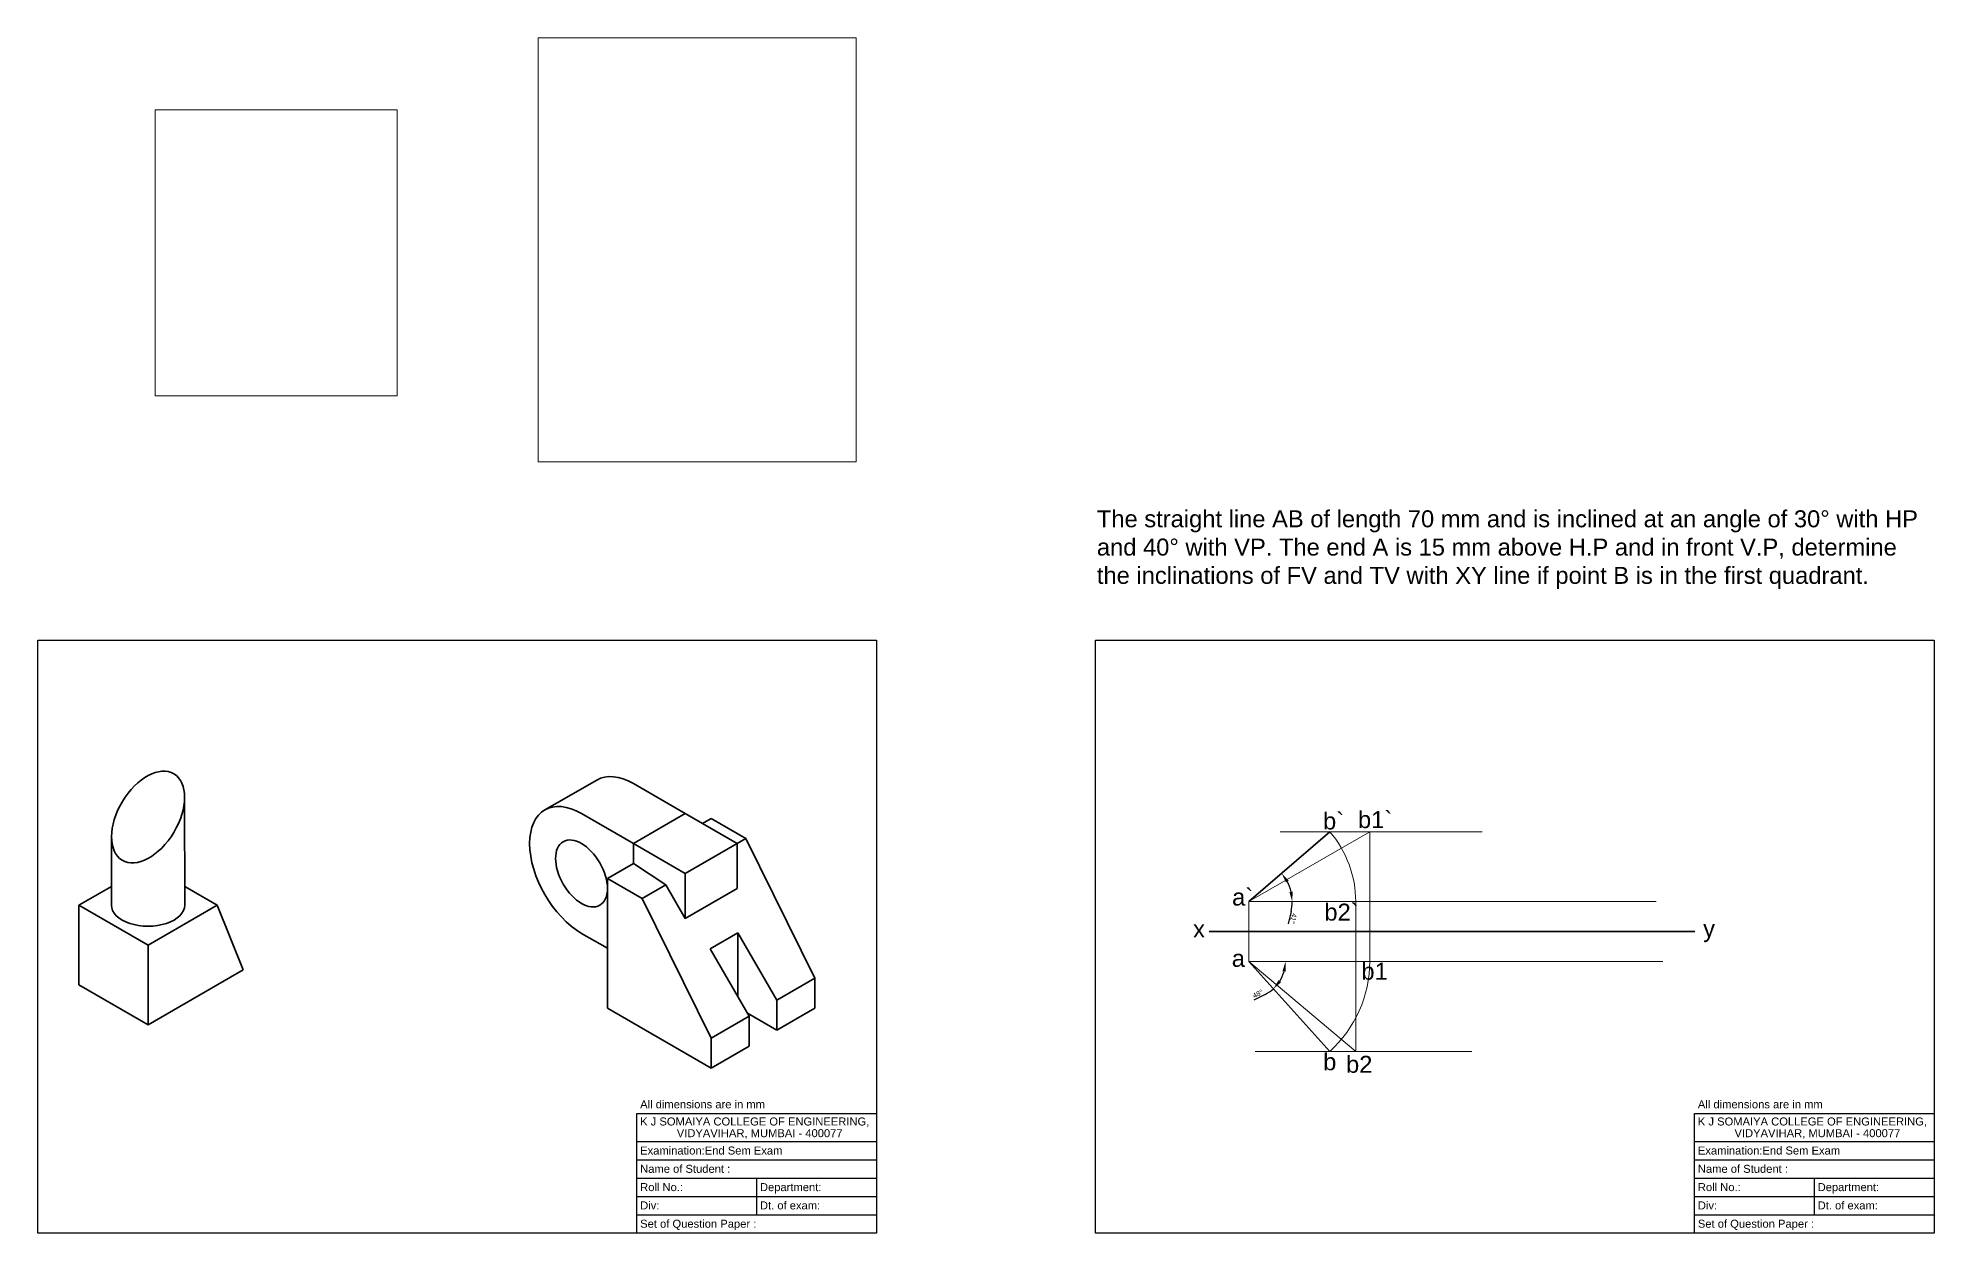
# Model space of a CAD drawing. Header units: millimetres. Extents: x 2669 to 4639, y 1870 to 5119.
# Drawn here: x 3669 to 4619, y 3653 to 4252 of the extents above; entities that cross this region are included whole.
import ezdxf

# ---------------------------------------------------------------- set-up
doc = ezdxf.new("R2010")
doc.units = ezdxf.units.MM
doc.styles.get("Standard").update_dxf_attribs({"font": 'arial.ttf'})
doc.dimstyles.new('ISO-25', dxfattribs={"dimtxt": 2.5, "dimasz": 5, "dimexe": 1.25, "dimexo": 0.625, "dimtad": 1, "dimtxsty": 'Standard', "dimcen": 2.5, "dimadec": 0, "dimazin": 0, "dimtfac": 1, "dimtmove": 0, "dimatfit": 3, "dimfxl": 1, "dimarcsym": 0})
picture_1 = doc.add_image_def('image1.jpg', size_in_pixel=(458, 542))
picture_2 = doc.add_image_def('image2.jpg', size_in_pixel=(1200, 1600))

# ---------------------------------------------------------------- blocks, each defined once
blk = doc.blocks.new('*D77')
at = {"color": 0, "lineweight": -2, "transparency": 16777216}
blk.add_line((4297.17, 3814.21), (4295.75, 3808.12), dxfattribs=at)
for start, end in [(13.1713, 27.57446), (346.8287, 0)]:
    blk.add_arc((4275.95, 3819.18), 21.8, start, end, dxfattribs=at)
at = {"color": 0, "lineweight": 35, "transparency": 16777216}
for points in [[(4294.58, 3828.8), (4295.96, 3829.74), (4292.46, 3833.4)], [(4298, 3824.24), (4296.34, 3824.05), (4297.74, 3819.18)]]:
    blk.add_solid(points, dxfattribs=at)
at = {"layer": 'Defpoints', "color": 0, "lineweight": 35, "transparency": 16777216}
for p in [(4316.57, 3854.18), (4295.34, 3829.13), (4275.95, 3819.18), (4275.95, 3819.18), (4480.04, 3819.18)]:
    blk.add_point(p, dxfattribs=at)
at = {"color": 0, "lineweight": 35, "transparency": 16777216, "insert": (4298.29, 3810.74), "char_height": 2.5, "attachment_point": 5, "rotation": 256.8287}
blk.add_mtext('41°', dxfattribs=at)
blk = doc.blocks.new('*D78')
at = {"color": 0, "lineweight": -2, "transparency": 16777216}
blk.add_line((4284.16, 3772.68), (4278.56, 3769.89), dxfattribs=at)
for start, end in [(327.67281, 344.4057), (296.48421, 312.07851)]:
    blk.add_arc((4275.95, 3789.18), 18.43, start, end, dxfattribs=at)
at = {"color": 0, "lineweight": 35, "transparency": 16777216}
for points in [[(4292.87, 3784.34), (4294.52, 3784.11), (4294.37, 3789.18)], [(4292.15, 3778.79), (4290.88, 3779.86), (4288.3, 3775.5)]]:
    blk.add_solid(points, dxfattribs=at)
at = {"layer": 'Defpoints', "color": 0, "lineweight": 35, "transparency": 16777216}
for p in [(4275.95, 3789.18), (4275.95, 3789.18), (4293.66, 3784.11), (4483.31, 3789.18), (4316.57, 3744.18)]:
    blk.add_point(p, dxfattribs=at)
at = {"color": 0, "lineweight": 35, "transparency": 16777216, "insert": (4280.52, 3772.99), "char_height": 2.5, "attachment_point": 5, "rotation": 26.48421}
blk.add_mtext('48°', dxfattribs=at)

msp = doc.modelspace()

# ---------------------------------------------------------------- linework, layer by layer
for p, q in [((3669.434, 3950.157), (4089.434, 3950.157)), ((3669.434, 3653.157), (3669.434, 3950.157)), ((4089.434, 3950.157), (4089.434, 3653.157)), ((4199.269, 3950.157), (4619.269, 3950.157)), ((4199.269, 3653.157), (4199.269, 3950.157)), ((4619.269, 3950.157), (4619.269, 3653.157)), ((3969.434, 3712.98), (4089.434, 3712.98)), ((3969.434, 3653.157), (3969.434, 3712.98)), ((4089.434, 3708.157), (4089.434, 3653.157)), ((4499.269, 3712.98), (4619.269, 3712.98)), ((4499.269, 3653.157), (4499.269, 3712.98)), ((4619.269, 3708.157), (4619.269, 3653.157)), ((3969.434, 3698.99), (4089.434, 3698.99)), ((4499.269, 3698.99), (4619.269, 3698.99)), ((3969.434, 3689.823), (4089.434, 3689.823)), ((4499.269, 3689.823), (4619.269, 3689.823)), ((3969.434, 3680.657), (4089.434, 3680.657)), ((4029.434, 3680.657), (4029.434, 3662.323)), ((4499.269, 3680.657), (4619.269, 3680.657)), ((4559.269, 3680.657), (4559.269, 3662.323)), ((3969.434, 3671.49), (4089.434, 3671.49)), ((4499.269, 3671.49), (4619.269, 3671.49)), ((3969.434, 3662.323), (4089.434, 3662.323)), ((4499.269, 3662.323), (4619.269, 3662.323)), ((4089.434, 3653.157), (3669.434, 3653.157)), ((4089.434, 3653.157), (3969.434, 3653.157)), ((4619.269, 3653.157), (4199.269, 3653.157)), ((4619.269, 3653.157), (4499.269, 3653.157))]:
    msp.add_line(p, q)
at = {"lineweight": 35}
for p, q in [((3923.37, 3865.122), (3949.351, 3880.122)), ((3967.722, 3878.302), (3993.703, 3863.302)), ((3742.905, 3871.51), (3742.979, 3817.462)), ((3941.741, 3863.302), (3967.722, 3848.302)), ((3967.722, 3848.302), (3993.703, 3863.302)), ((3993.703, 3863.302), (4019.684, 3848.302)), ((4002.363, 3858.302), (4006.693, 3860.802)), ((4006.693, 3860.802), (4024.014, 3850.802)), ((3706.311, 3851.735), (3706.237, 3817.462)), ((3967.722, 3848.302), (3967.722, 3838.302)), ((3967.722, 3848.302), (3993.703, 3833.302)), ((3993.703, 3833.302), (4024.014, 3850.802)), ((4019.684, 3848.302), (3993.703, 3833.302)), ((4019.684, 3848.302), (4019.684, 3825.802)), ((4058.655, 3780.802), (4024.014, 3850.802)), ((4275.946, 3819.177), (4316.571, 3854.177)), ((3954.732, 3830.802), (3967.722, 3838.302)), ((3983.96, 3827.677), (3967.722, 3838.302)), ((3954.732, 3765.802), (3954.732, 3830.802)), ((3954.732, 3830.802), (3972.052, 3820.802)), ((3993.703, 3833.302), (3993.703, 3810.802)), ((3689.967, 3817.462), (3706.237, 3826.855)), ((3742.979, 3826.855), (3759.249, 3817.462)), ((3972.052, 3820.802), (3983.96, 3827.677)), ((4006.693, 3750.802), (3972.052, 3820.802)), ((3993.703, 3810.802), (3983.96, 3827.677)), ((3993.703, 3810.802), (4019.684, 3825.802)), ((3724.608, 3797.462), (3689.967, 3817.462)), ((3689.967, 3817.462), (3689.967, 3777.462)), ((3724.608, 3797.462), (3759.249, 3817.462)), ((3759.249, 3817.462), (3754.963, 3814.887)), ((3759.249, 3817.462), (3772.239, 3784.962)), ((3954.732, 3795.802), (3941.741, 3803.302)), ((4006.26, 3795.552), (4020.117, 3803.552)), ((4006.26, 3795.552), (4020.117, 3803.552)), ((4020.117, 3803.552), (4039.602, 3769.802)), ((4020.117, 3803.552), (4020.117, 3771.552)), ((4256.093, 3804.177), (4499.441, 3804.177)), ((3724.608, 3757.462), (3724.608, 3797.462)), ((4006.693, 3795.802), (4006.26, 3795.552)), ((4025.746, 3761.802), (4006.26, 3795.552)), ((3724.608, 3757.462), (3772.239, 3784.962)), ((4039.602, 3769.802), (4058.655, 3780.802)), ((4058.655, 3780.802), (4058.655, 3765.802)), ((4275.946, 3789.177), (4316.571, 3744.182)), ((3689.967, 3777.462), (3724.608, 3757.462)), ((4006.693, 3735.802), (3954.732, 3765.802)), ((4025.746, 3761.802), (4006.693, 3750.802)), ((4024.88, 3763.302), (4039.602, 3754.802)), ((4025.746, 3746.802), (4025.746, 3761.802)), ((4039.602, 3754.802), (4039.602, 3769.802)), ((4039.602, 3754.802), (4058.655, 3765.802)), ((4006.693, 3735.802), (4006.693, 3750.802)), ((4006.693, 3735.802), (4025.746, 3746.802))]:
    msp.add_line(p, q, dxfattribs=at)
at = {"lineweight": 9}
for p, q in [((4275.946, 3819.177), (4336.568, 3854.177)), ((4291.763, 3854.177), (4392.837, 3854.177)), ((4336.568, 3854.177), (4336.568, 3789.177)), ((4275.946, 3804.177), (4275.946, 3819.177)), ((4275.946, 3819.177), (4480.036, 3819.177)), ((4329.569, 3744.182), (4329.569, 3819.177)), ((4275.946, 3804.177), (4275.946, 3789.177)), ((4275.946, 3789.177), (4483.314, 3789.177)), ((4275.946, 3789.177), (4329.569, 3744.182)), ((4279.246, 3744.182), (4387.641, 3744.182))]:
    msp.add_line(p, q, dxfattribs=at)
for centre, radius, start, end in [((4275.946, 3819.177), 53.623, 0, 40.745757), ((4275.946, 3789.177), 60.622, 312.078514, 360)]:
    msp.add_arc(centre, radius, start, end, dxfattribs=at)
at = {"lineweight": 35}
for centre, major_axis, ratio in [((3724.608, 3861.581), (-12.99, -21.62), 0.5960094), ((3941.741, 3833.302), (9.186, -15.91), 0.5773503)]:
    msp.add_ellipse(centre, major_axis=major_axis, ratio=ratio, dxfattribs=at)
for centre, major_axis, ratio, start_param, end_param in [((3967.722, 3848.302), (18.371, -31.82), 0.5773503, 2.3561945, 3.1415927), ((3724.608, 3861.581), (-12.99, -21.62), 0.5947147, 2.3617025, 2.3618088), ((3941.741, 3833.302), (18.371, -31.82), 0.5773503, 2.3561945, 5.4977871), ((3967.722, 3848.302), (18.371, -31.82), 0.5773503, 4.9484283, 4.9741884), ((3724.608, 3817.462), (-18.371, 0), 0.5773503, 0, 3.1415927)]:
    msp.add_ellipse(centre, major_axis=major_axis, ratio=ratio, start_param=start_param, end_param=end_param, dxfattribs=at)

# ---------------------------------------------------------------- texts
at = {"lineweight": 9}
for s, p in [('b`', (4313.191, 3855.346)), ('b1`', (4330.674, 3856.028)), ('a`', (4267.637, 3817.224)), ('b2`', (4313.863, 3809.695)), ('x', (4248.09, 3801.238)), ('y', (4503.589, 3801.44)), ('a', (4267.467, 3786.522)), ('b1', (4332.393, 3780.072)), ('b', (4313.251, 3734.718)), ('b2', (4324.709, 3733.448))]:
    msp.add_text(s, height=8.5, dxfattribs=at).set_placement(p)
for s, height, p in [('All dimensions are in mm', 4.00791, (3971.112, 3715.662)), ('All dimensions are in mm', 4.00791, (4500.947, 3715.662)), ('K J SOMAIYA COLLEGE OF ENGINEERING, ', 4.00791, (3971.112, 3707.054)), ('VIDYAVIHAR, MUMBAI - 400077', 4.00791, (3989.448, 3701.202)), ('K J SOMAIYA COLLEGE OF ENGINEERING, ', 4.00791, (4500.947, 3707.054)), ('VIDYAVIHAR, MUMBAI - 400077', 4.00791, (4519.284, 3701.202)), ('Examination:End Sem Exam ', 4.00791, (3971.112, 3692.506)), ('Examination:End Sem Exam ', 4.00791, (4500.947, 3692.506)), ('Name of Student : ', 4.00791, (3971.112, 3683.339)), ('Name of Student : ', 4.00791, (4500.947, 3683.339)), ('Roll No.: ', 4.0079, (3971.112, 3674.172)), ('Department: ', 4.00791, (4031.112, 3674.172)), ('Roll No.: ', 4.0079, (4500.947, 3674.172)), ('Department: ', 4.00791, (4560.947, 3674.172)), ('Div: ', 4.0079, (3971.112, 3665.006)), ('Dt. of exam:', 4.00791, (4031.112, 3665.006)), ('Div: ', 4.0079, (4500.947, 3665.006)), ('Dt. of exam:', 4.00791, (4560.947, 3665.006)), ('Set of Question Paper : ', 4.00791, (3971.112, 3655.839)), ('Set of Question Paper : ', 4.00791, (4500.947, 3655.839))]:
    msp.add_text(s, height=height).set_placement(p)
at = {"lineweight": 9, "insert": (4199.898, 4015.221), "char_height": 8.5, "attachment_point": 1}
msp.add_mtext_dynamic_manual_height_columns('The straight line AB of length 70 mm and is inclined at an angle of 30° with HP and 40° with VP. The end A is 15 mm above H.P and in front V.P, determine the inclinations of FV and TV with XY line if point B is in the first quadrant.', width=415.7966, gutter_width=42.5, heights=[0], dxfattribs=at)

# ---------------------------------------------------------------- dimensions: what is measured, and where the dimension line sits
at = {"lineweight": 35}
for base, line1, line2, picture, middle in [((4295.34, 3829.129), ((4275.946, 3819.177), (4480.036, 3819.177)), ((4275.946, 3819.177), (4316.571, 3854.177)), '*D77', (4298.289, 3810.737)), ((4293.662, 3784.106), ((4275.946, 3789.177), (4316.571, 3744.182)), ((4275.946, 3789.177), (4483.314, 3789.177)), '*D78', (4280.516, 3772.991))]:
    dim = msp.add_angular_dim_2l(base=base, line1=line1, line2=line2, dimstyle='ISO-25', dxfattribs=at)
    dim.commit()
    dim.dimension.update_dxf_attribs({"geometry": picture, "text_midpoint": middle})

# ---------------------------------------------------------------- pictures from other files: only their frames are drawn
at = {"lineweight": 9}
image = msp.add_image(picture_2, insert=(3919.939, 4039.47), size_in_units=(159.298, 212.397), dxfattribs=at)
image.dxf.flags = 7
image = msp.add_image(picture_1, insert=(3728.188, 4072.522), size_in_units=(121.179, 143.404), dxfattribs=at)
image.dxf.flags = 7

doc.saveas('drawing.dxf')
